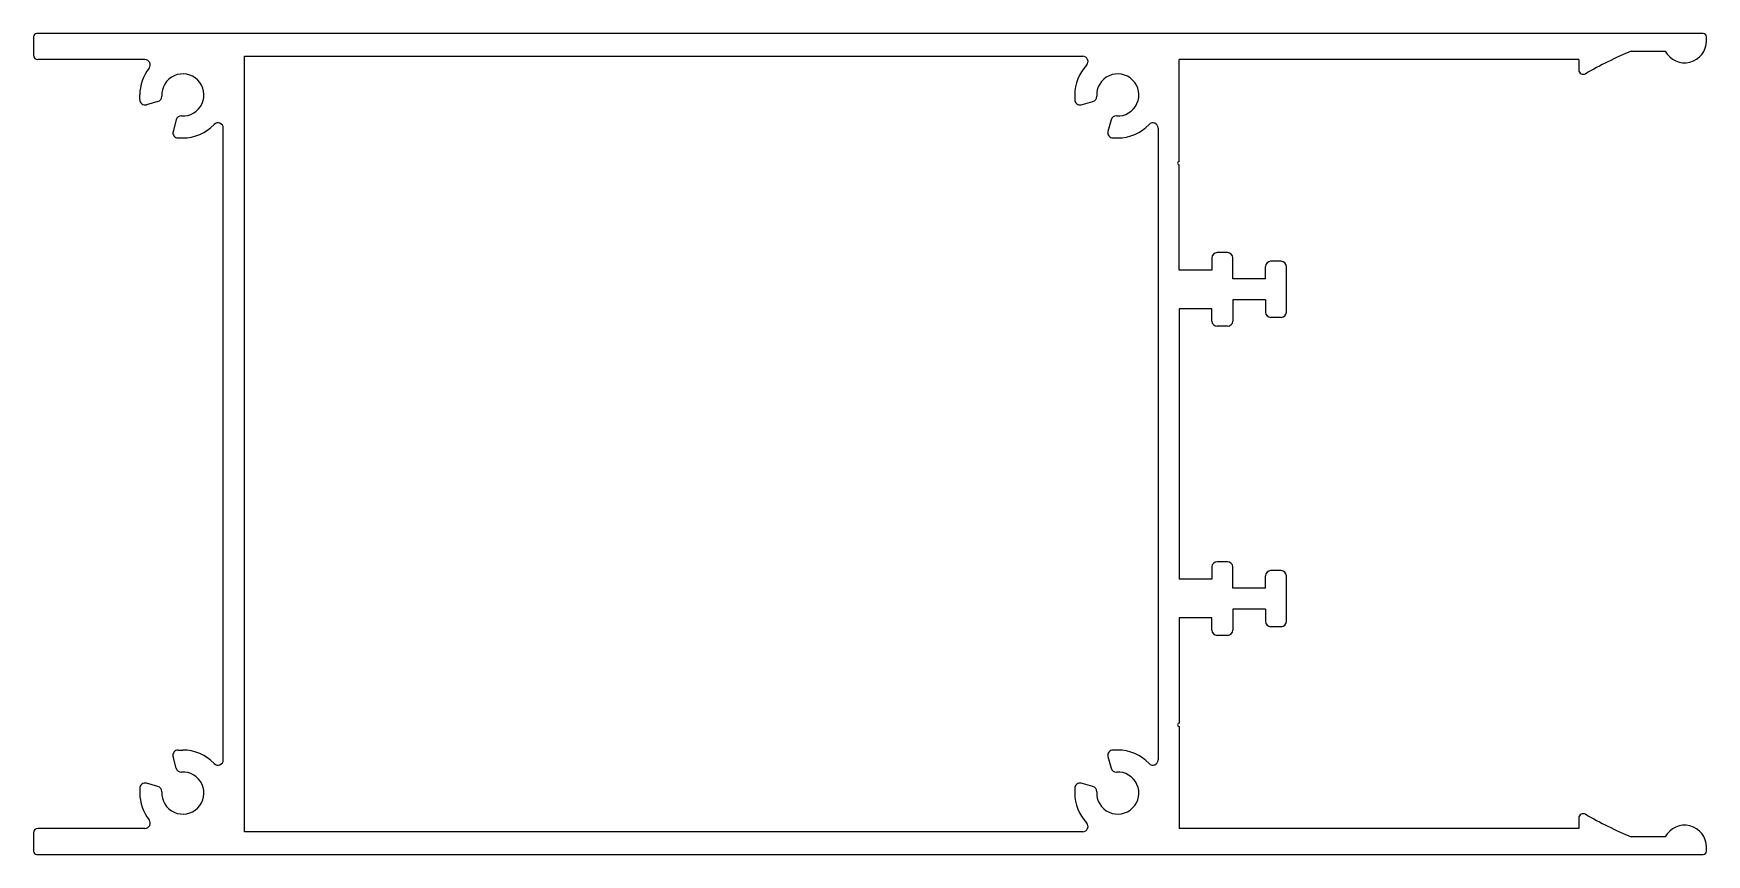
# Model space of a CAD drawing. Extents: x 1860.1 to 1955.3, y 1446.6 to 1493.4.
import ezdxf

# ---------------------------------------------------------------- set-up
doc = ezdxf.new("R2010")
doc.units = 0
doc.layers.get('0').update_dxf_attribs({"linetype": 'CONTINUOUS'})

msp = doc.modelspace()

# ---------------------------------------------------------------- linework, layer by layer
for p, q in [((1860.108, 1493.153), (1860.108, 1492.112)), ((1955.112, 1493.353), (1860.308, 1493.353)), ((1955.312, 1492.931), (1955.312, 1493.153)), ((1866.453, 1491.862), (1860.358, 1491.862)), ((1872.108, 1447.918), (1872.108, 1492.052)), ((1872.108, 1492.052), (1919.818, 1492.052)), ((1925.308, 1486.073), (1925.308, 1491.862)), ((1948.046, 1491.862), (1925.308, 1491.862)), ((1948.046, 1491.862), (1948.046, 1491.277)), ((1951.027, 1492.349), (1952.965, 1492.349)), ((1866.158, 1489.588), (1866.158, 1489.853)), ((1867.188, 1489.473), (1866.535, 1489.298)), ((1919.358, 1489.853), (1919.358, 1489.588)), ((1919.735, 1489.298), (1920.388, 1489.473)), ((1868.227, 1488.434), (1868.052, 1487.781)), ((1921.427, 1488.434), (1921.252, 1487.781)), ((1868.342, 1487.403), (1868.608, 1487.403)), ((1870.908, 1452.004), (1870.908, 1487.966)), ((1921.542, 1487.403), (1921.808, 1487.403)), ((1924.108, 1487.966), (1924.108, 1452.004)), ((1925.308, 1479.885), (1925.308, 1485.873)), ((1927.158, 1480.585), (1927.158, 1479.885)), ((1928.058, 1480.885), (1927.458, 1480.885)), ((1928.358, 1479.385), (1928.358, 1480.585)), ((1927.158, 1479.885), (1925.308, 1479.885)), ((1930.209, 1479.385), (1930.209, 1480.085)), ((1931.109, 1480.385), (1930.509, 1480.385)), ((1931.409, 1477.485), (1931.409, 1480.085)), ((1930.209, 1479.385), (1928.358, 1479.385)), ((1925.308, 1477.685), (1925.308, 1462.285)), ((1927.158, 1477.685), (1925.308, 1477.685)), ((1927.158, 1476.985), (1927.158, 1477.685)), ((1928.358, 1478.185), (1928.358, 1476.985)), ((1930.209, 1478.185), (1928.358, 1478.185)), ((1930.209, 1478.185), (1930.209, 1477.485)), ((1928.058, 1476.685), (1927.458, 1476.685)), ((1931.109, 1477.185), (1930.509, 1477.185)), ((1927.158, 1462.985), (1927.158, 1462.285)), ((1928.058, 1463.285), (1927.458, 1463.285)), ((1928.358, 1461.785), (1928.358, 1462.985)), ((1930.209, 1461.785), (1930.209, 1462.485)), ((1931.109, 1462.785), (1930.509, 1462.785)), ((1931.409, 1459.885), (1931.409, 1462.485)), ((1927.158, 1462.285), (1925.308, 1462.285)), ((1930.209, 1461.785), (1928.358, 1461.785)), ((1928.358, 1460.585), (1928.358, 1459.385)), ((1930.209, 1460.585), (1928.358, 1460.585)), ((1930.209, 1460.585), (1930.209, 1459.885)), ((1925.308, 1460.085), (1925.308, 1454.097)), ((1927.158, 1460.085), (1925.308, 1460.085)), ((1927.158, 1459.385), (1927.158, 1460.085)), ((1931.109, 1459.585), (1930.509, 1459.585)), ((1928.058, 1459.085), (1927.458, 1459.085)), ((1925.308, 1453.897), (1925.308, 1448.108)), ((1868.227, 1451.536), (1868.052, 1452.189)), ((1868.342, 1452.567), (1868.608, 1452.567)), ((1921.252, 1452.189), (1921.427, 1451.536)), ((1921.808, 1452.567), (1921.542, 1452.567)), ((1866.158, 1450.382), (1866.158, 1450.117)), ((1867.188, 1450.497), (1866.535, 1450.672)), ((1919.358, 1450.382), (1919.358, 1450.117)), ((1920.388, 1450.497), (1919.735, 1450.672)), ((1866.453, 1448.108), (1860.358, 1448.108)), ((1948.046, 1448.108), (1925.308, 1448.108)), ((1948.046, 1448.693), (1948.046, 1448.108)), ((1860.108, 1447.858), (1860.108, 1446.817)), ((1919.818, 1447.918), (1872.108, 1447.918)), ((1952.965, 1447.621), (1951.027, 1447.621)), ((1860.308, 1446.617), (1955.112, 1446.617)), ((1955.312, 1446.817), (1955.312, 1447.039))]:
    msp.add_line(p, q)
for centre, radius, start, end in [((1860.308, 1493.153), 0.2, 90, 180), ((1954.066, 1492.931), 1.246, 207.84357, 0), ((1955.112, 1493.153), 0.2, 0, 90), ((1860.358, 1492.112), 0.25, 180, 270), ((1866.453, 1491.562), 0.3, 321.6015, 90), ((1919.818, 1491.752), 0.3, 316.35262, 90), ((1960.43, 1470.061), 24.19, 112.87357, 119.76636), ((1868.608, 1489.853), 2.45, 141.6015, 180), ((1868.608, 1489.853), 1.2, 266.53696, 183.46304), ((1921.808, 1489.853), 2.45, 136.35262, 180), ((1921.808, 1489.853), 1.2, 266.53696, 183.46304), ((1948.296, 1491.277), 0.25, 180, 299.76636), ((1866.458, 1489.588), 0.3, 180, 285), ((1867.11, 1489.763), 0.3, 285, 3.46304), ((1919.658, 1489.588), 0.3, 180, 285), ((1920.31, 1489.763), 0.3, 285, 3.46304), ((1868.517, 1488.356), 0.3, 86.53696, 165), ((1868.608, 1489.853), 2.45, 270, 316.65824), ((1870.608, 1487.966), 0.3, 0, 136.65824), ((1921.717, 1488.356), 0.3, 86.53696, 165), ((1921.808, 1489.853), 2.45, 270, 316.65824), ((1923.808, 1487.966), 0.3, 0, 136.65824), ((1868.342, 1487.703), 0.3, 165, 270), ((1921.542, 1487.703), 0.3, 165, 270), ((1925.308, 1485.973), 0.1, 90, 270), ((1927.483, 1480.56), 0.326, 94.39917, 175.60082), ((1928.033, 1480.56), 0.326, 4.39918, 85.60083), ((1930.534, 1480.06), 0.326, 94.39917, 175.60082), ((1931.084, 1480.06), 0.326, 4.39918, 85.60083), ((1927.483, 1477.01), 0.326, 184.39918, 265.60083), ((1928.033, 1477.01), 0.326, 274.39917, 355.60082), ((1930.534, 1477.51), 0.326, 184.39918, 265.60083), ((1931.084, 1477.51), 0.326, 274.39917, 355.60082), ((1927.483, 1462.96), 0.326, 94.39917, 175.60082), ((1928.033, 1462.96), 0.326, 4.39918, 85.60083), ((1930.534, 1462.46), 0.326, 94.39917, 175.60082), ((1931.084, 1462.46), 0.326, 4.39918, 85.60083), ((1930.534, 1459.91), 0.326, 184.39918, 265.60083), ((1931.084, 1459.91), 0.326, 274.39917, 355.60082), ((1927.483, 1459.41), 0.326, 184.39918, 265.60085), ((1928.033, 1459.41), 0.326, 274.39918, 355.60082), ((1925.308, 1453.997), 0.1, 90, 270), ((1868.342, 1452.267), 0.3, 90, 195), ((1868.608, 1450.117), 2.45, 43.34176, 90), ((1870.608, 1452.004), 0.3, 223.34176, 0), ((1921.542, 1452.267), 0.3, 90, 195), ((1921.808, 1450.117), 2.45, 43.34176, 90), ((1923.808, 1452.004), 0.3, 223.34176, 0), ((1868.608, 1450.117), 1.2, 176.53696, 93.46304), ((1868.517, 1451.614), 0.3, 195, 273.46304), ((1921.808, 1450.117), 1.2, 176.53696, 93.46304), ((1921.717, 1451.614), 0.3, 195, 273.46304), ((1866.458, 1450.382), 0.3, 75, 180), ((1868.608, 1450.117), 2.45, 180, 218.3985), ((1867.11, 1450.207), 0.3, 356.53696, 75), ((1919.658, 1450.382), 0.3, 75, 180), ((1921.808, 1450.117), 2.45, 180, 223.64738), ((1920.31, 1450.207), 0.3, 356.53696, 75), ((1860.358, 1447.858), 0.25, 90, 180), ((1866.453, 1448.408), 0.3, 270, 38.3985), ((1919.818, 1448.218), 0.3, 270, 43.64738), ((1948.296, 1448.693), 0.25, 60.23364, 180), ((1960.43, 1469.909), 24.19, 240.23364, 247.12643), ((1954.066, 1447.039), 1.246, 0, 152.15643), ((1860.308, 1446.817), 0.2, 180, 270), ((1955.112, 1446.817), 0.2, 270, 360)]:
    msp.add_arc(centre, radius, start, end)

doc.saveas('drawing.dxf')
